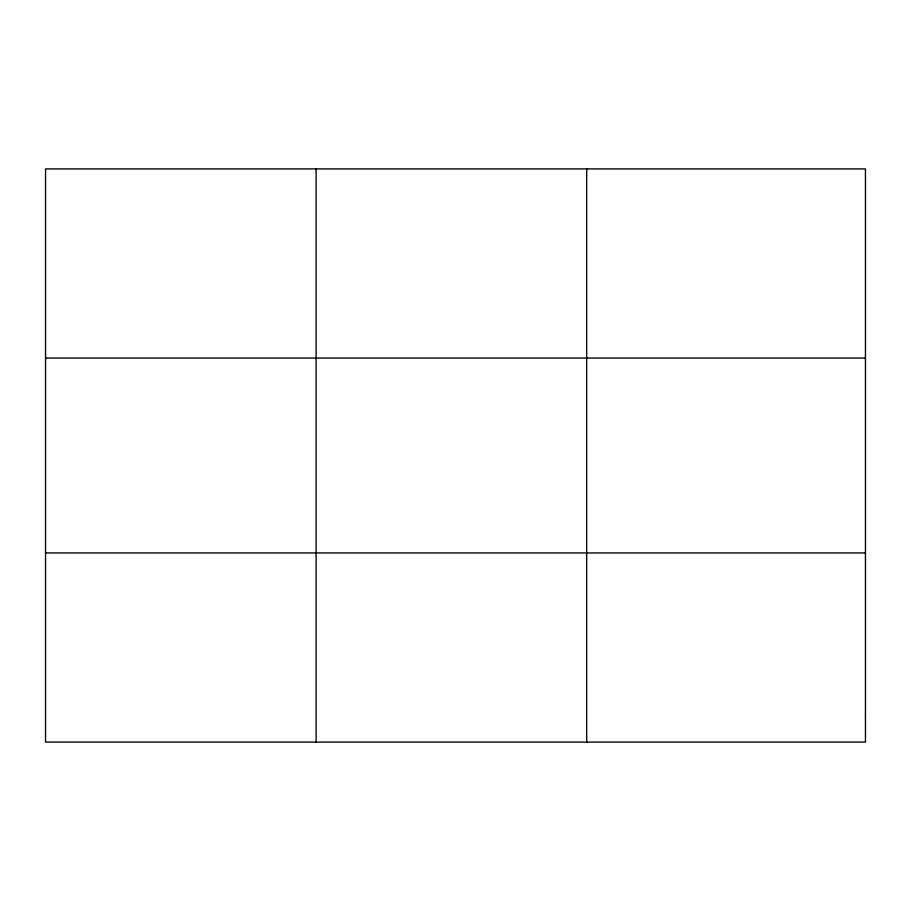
<?xml version="1.0" encoding="UTF-8"?>
<svg xmlns="http://www.w3.org/2000/svg" width="911" height="911" viewBox="0 0 911 911"><rect width="100%" height="100%" fill="white"/><g stroke="black" fill="none" stroke-linecap="round" stroke-linejoin="round"><path stroke-width="1.37" d="M316.117 168.911L316.117 742.089M586.684 168.911L586.684 742.089M45.55 358.057L865.45 358.057M45.55 552.943L865.45 552.943M865.45 715.067L865.45 742.089L45.55 742.089L45.55 168.911L865.45 168.911L865.45 715.067"/></g></svg>
